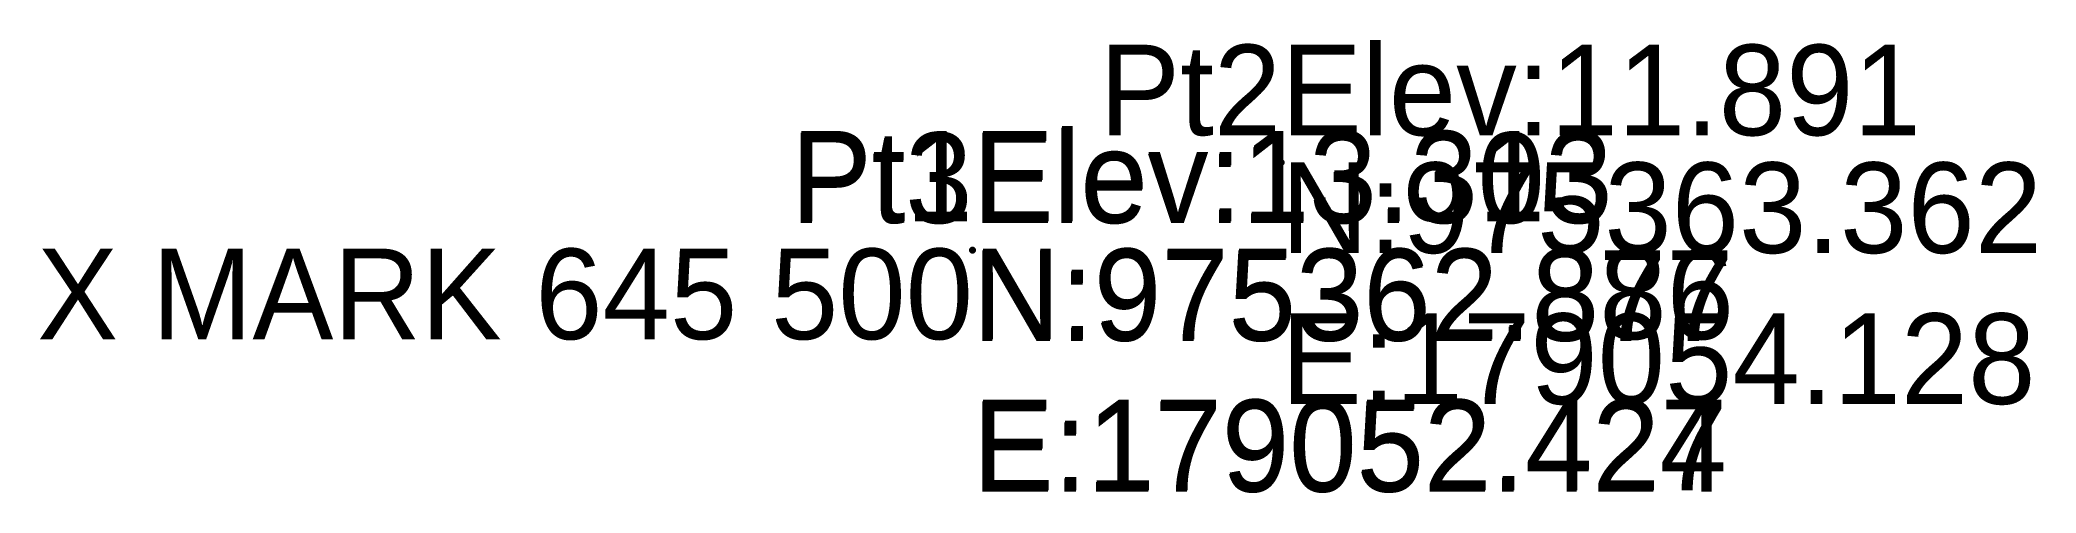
# Model space of a CAD drawing. Header units: metres. Extents: x 179047 to 185643, y 974969 to 975364.
# Drawn here: x 179047.28 to 179058.3, y 975361.54 to 975364.04 of the extents above.
import ezdxf
from ezdxf.enums import TextEntityAlignment as Align

# ---------------------------------------------------------------- set-up
doc = ezdxf.new("R2010")
doc.units = ezdxf.units.M
doc.header["$MEASUREMENT"] = 0
doc.layers.get('0').update_dxf_attribs({"lineweight": 100})
for name, color, linetype, lineweight in [('Code', 2, 'Continuous', 0), ('Coordinate', 5, 'Continuous', 0), ('Height', 5, 'Continuous', 0), ('Name', 3, 'Continuous', 0), ('X MARK 645 500', 5, 'Continuous', 0)]:
    doc.layers.add(name, color=color, linetype=linetype, lineweight=lineweight)
doc.styles.get("Standard").update_dxf_attribs({"font": '', "height": 2.5})
doc.styles.get('Standard').set_extended_font_data('txt')

msp = doc.modelspace()

# ---------------------------------------------------------------- linework, layer by layer
for p in [(179054.128, 975363.362, 11.891), (179052.424, 975362.877, 13.303)]:
    msp.add_point(p)
at = {"layer": 'X MARK 645 500'}
msp.add_point((179052.427, 975362.886, 13.313), dxfattribs=at)

# ---------------------------------------------------------------- texts
at = {"layer": 'Code', "color": 2}
msp.add_text('X MARK 645 500', height=0.5, dxfattribs=at).set_placement((179052.427, 975362.886, 13.313), align=Align.TOP_RIGHT)
at = {"layer": 'Coordinate', "color": 5, "char_height": 0.5, "width": 6, "attachment_point": 1}
for s, insert in [('N:975363.362\\PE:179054.128', (179054.128, 975363.362, 11.891)), ('N:975362.877\\PE:179052.424', (179052.424, 975362.877, 13.303)), ('N:975362.886\\PE:179052.427', (179052.427, 975362.886, 13.313))]:
    msp.add_mtext(s, dxfattribs=dict(at, insert=insert))
at = {"layer": 'Height', "color": 5}
for s, p in [('Elev:11.891', (179054.128, 975363.362, 11.891)), ('Elev:13.303', (179052.424, 975362.877, 13.303)), ('Elev:13.313', (179052.427, 975362.886, 13.313))]:
    msp.add_text(s, height=0.5, dxfattribs=at).set_placement(p, align=Align.BOTTOM_LEFT)
at = {"layer": 'Name', "color": 3}
for s, p in [('Pt2', (179054.128, 975363.362, 11.891)), ('Pt3', (179052.424, 975362.877, 13.303)), ('Pt1', (179052.427, 975362.886, 13.313))]:
    msp.add_text(s, height=0.5, dxfattribs=at).set_placement(p, align=Align.BOTTOM_RIGHT)

doc.saveas('drawing.dxf')
